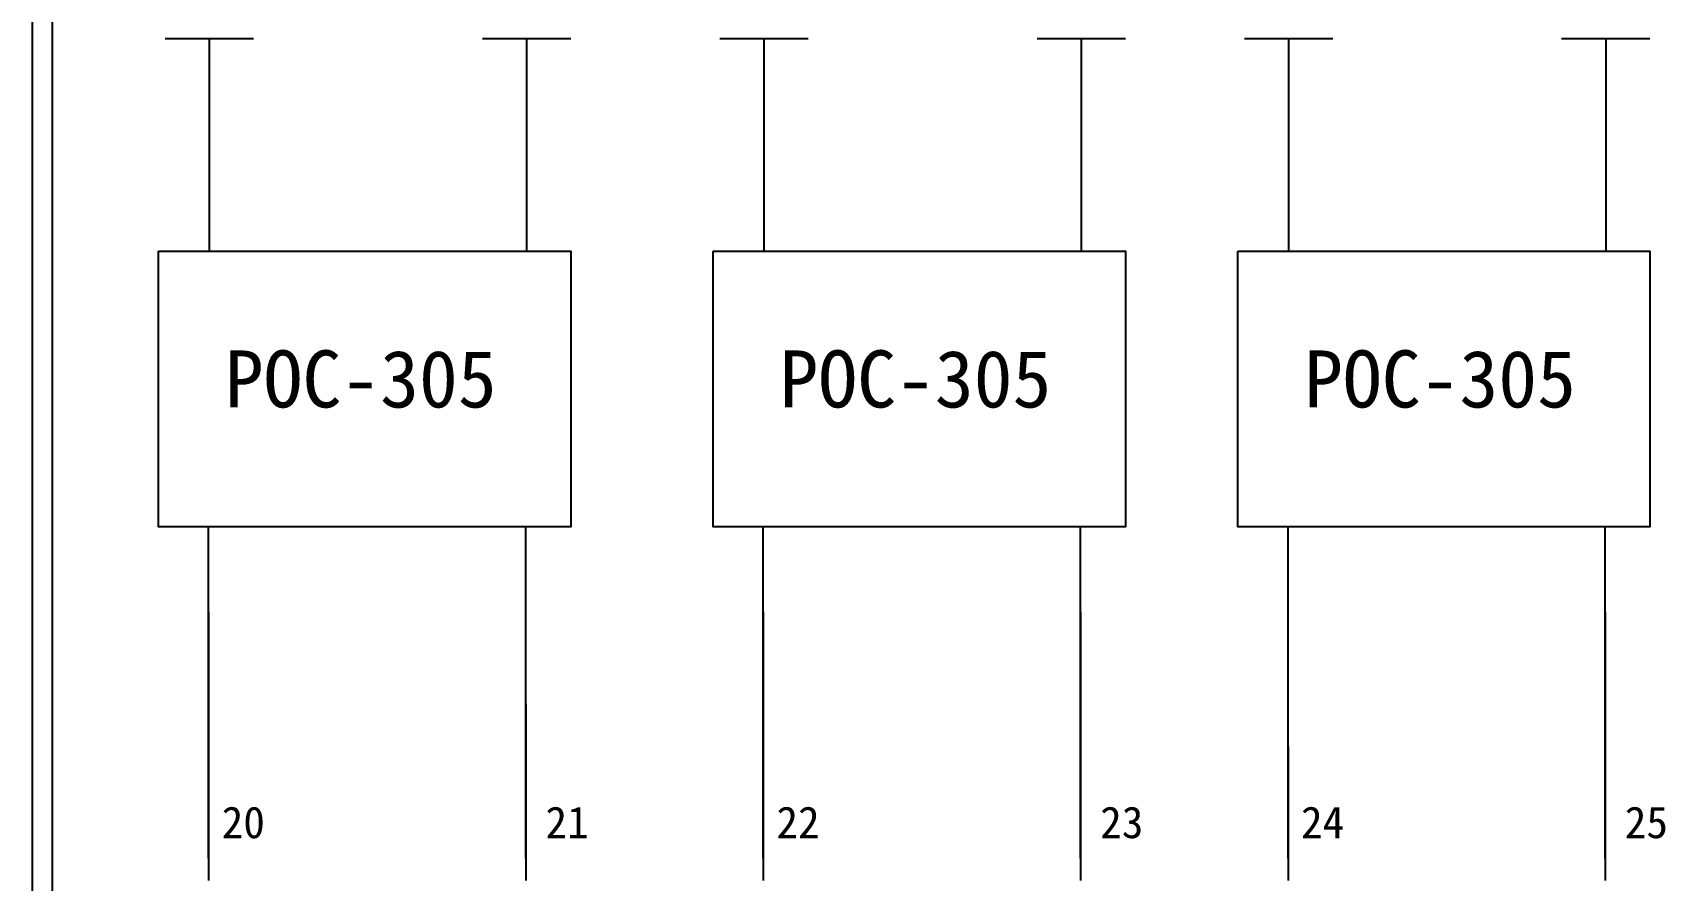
# Model space of a CAD drawing. Extents: x 10 to 297, y 3 to 207.
# Drawn here: x 10 to 112.9, y 58.4 to 111.9 of the extents above; entities that cross this region are included whole.
import ezdxf

# ---------------------------------------------------------------- set-up
doc = ezdxf.new("R2010")
doc.units = 0
doc.layers.get('0').update_dxf_attribs({"linetype": 'CONTINUOUS'})
doc.layers.add('圖框層', color=7, linetype='CONTINUOUS')
doc.layers.add('標尺寸層', color=3, linetype='CONTINUOUS')
doc.styles.add('STSL', font='kaiu.ttf')

msp = doc.modelspace()

# ---------------------------------------------------------------- linework, layer by layer
for p, q in [((41.07, 80.71), (41.07, 59.82)), ((41.08, 80.71), (41.09, 58.43)), ((76.04, 80.71), (76.04, 59.82)), ((109.12, 80.71), (109.12, 59.82)), ((21.07, 75.36), (21.07, 59.82)), ((21.09, 75.36), (21.09, 58.43)), ((56.04, 75.36), (56.04, 59.82)), ((56.06, 75.36), (56.06, 58.43)), ((76.06, 75.36), (76.06, 58.43)), ((89.12, 75.36), (89.12, 59.82)), ((89.13, 75.36), (89.14, 58.43)), ((109.13, 75.36), (109.14, 58.43))]:
    msp.add_line(p, q)
at = {"layer": '圖框層', "color": 7}
for p, q in [((10, 3), (10, 206.97)), ((11.25, 4.25), (11.25, 205.72))]:
    msp.add_line(p, q, dxfattribs=at)
at = {"layer": '標尺寸層', "color": 7}
for p, q in [((18.35, 111.49), (23.92, 111.49)), ((21.13, 111.49), (21.13, 98.09)), ((38.35, 111.49), (43.92, 111.49)), ((41.13, 111.49), (41.13, 98.09)), ((53.32, 111.49), (58.89, 111.49)), ((56.1, 111.49), (56.1, 98.09)), ((73.32, 111.49), (78.89, 111.49)), ((76.1, 111.49), (76.1, 98.09)), ((86.39, 111.49), (91.96, 111.49)), ((89.18, 111.49), (89.18, 98.09)), ((106.39, 111.49), (111.96, 111.49)), ((109.18, 111.49), (109.18, 98.09)), ((21.07, 80.71), (21.07, 59.82)), ((56.04, 80.71), (56.04, 59.82)), ((89.12, 80.71), (89.12, 59.82))]:
    msp.add_line(p, q, dxfattribs=at)
for points in [[(17.93, 98.09), (43.92, 98.09), (43.92, 80.71), (17.93, 80.71)], [(52.9, 98.09), (78.89, 98.09), (78.89, 80.71), (52.9, 80.71)], [(85.97, 98.09), (111.96, 98.09), (111.96, 80.71), (85.97, 80.71)]]:
    msp.add_lwpolyline(points, close=True, dxfattribs=at)

# ---------------------------------------------------------------- texts
at = {"layer": '圖框層', "color": 4, "style": 'STSL'}
for s, height, p in [('POC-305', 3.6, (22.11, 88.24)), ('POC-305', 3.6, (57.08, 88.24)), ('POC-305', 3.6, (90.15, 88.24)), ('20', 2, (21.92, 61.09)), ('21', 2, (42.33, 61.09)), ('22', 2, (56.89, 61.09)), ('23', 2, (77.3, 61.09)), ('24', 2, (89.96, 61.09)), ('25', 2, (110.37, 61.09))]:
    msp.add_text(s, height=height, dxfattribs=at).set_placement(p)

doc.saveas('drawing.dxf')
